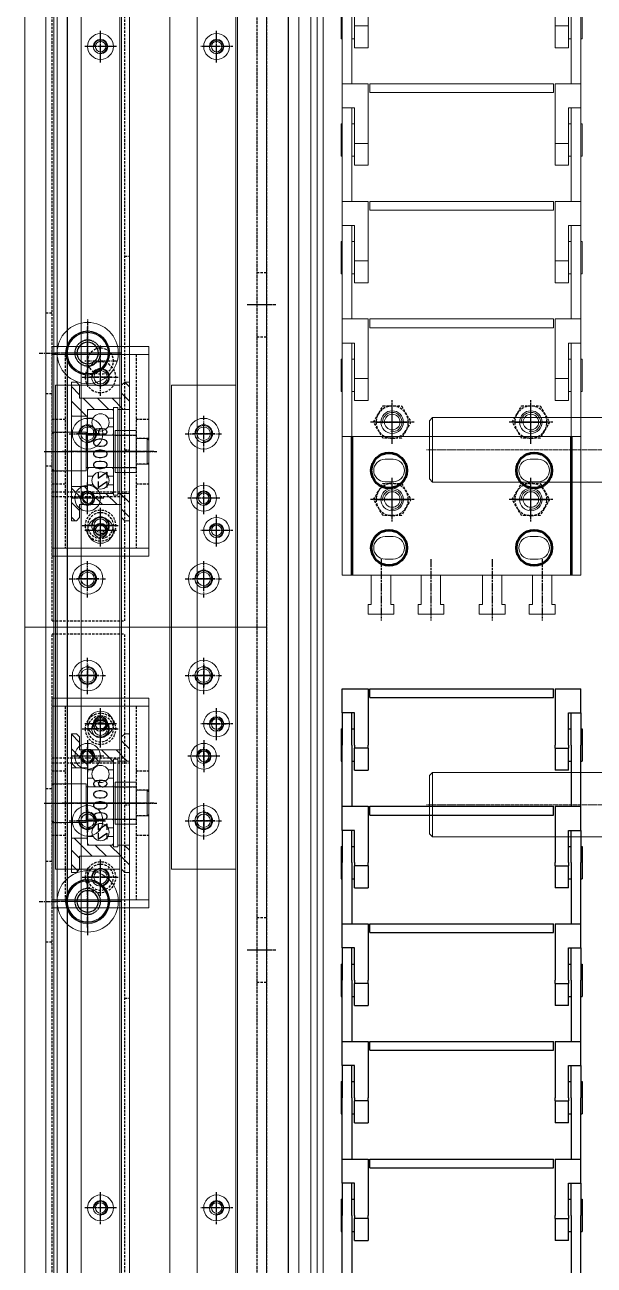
# Model space of a CAD drawing. Header units: millimetres. Extents: x -32759 to 129432, y 390 to 54305.
# Drawn here: x 20307 to 20483.6, y 25129.2 to 25513.6 of the extents above; entities that cross this region are included whole.
import ezdxf

# ---------------------------------------------------------------- set-up
doc = ezdxf.new("R2010")
doc.units = ezdxf.units.MM
for name, pattern in [('CENTER', [2, 1.25, -0.25, 0.25, -0.25]), ('CHAIN', [0.3543, 0.2362, -0.0295, 0.0591, -0.0295]), ('HIDDEN', [0.375, 0.25, -0.125])]:
    doc.linetypes.add(name, pattern=pattern)
for name, color, linetype in [('01-CENTER', 1, 'CENTER'), ('CL', 1, 'CENTER'), ('FL', 3, 'Continuous'), ('HL', 2, 'HIDDEN')]:
    doc.layers.add(name, color=color, linetype=linetype)
doc.layers.add('1111111', color=1, linetype='Continuous', lineweight=25)
doc.layers.add('_BODY', color=7, linetype='Continuous', lineweight=13)
doc.styles.add('한글', font='romans.shx', dxfattribs={"height": 4, "bigfont": 'whgtxt.shx'})

# ---------------------------------------------------------------- blocks, each defined once
blk = doc.blocks.new('78E4TWT')
at = {"ltscale": 0.5}
for p, q in [((199299.89, 17897.84), (196019.89, 17897.84)), ((196019.89, 17822.84), (199299.89, 17822.84))]:
    blk.add_line(p, q, dxfattribs=at)
at = {"layer": 'HL', "ltscale": 3}
for p, q in [((196019.89, 17894.64), (199299.89, 17894.64)), ((196019.89, 17826.04), (199299.89, 17826.04))]:
    blk.add_line(p, q, dxfattribs=at)
blk = doc.blocks.new('78544')
blk.add_blockref('78E4TWT', (-6405.58, 4246.21))
blk = doc.blocks.new('R6WRWT')
at = {"ltscale": 0.5}
for p, q in [((208028.26, 17762.34), (205958.26, 17762.34)), ((205958.26, 17687.34), (208028.26, 17687.34))]:
    blk.add_line(p, q, dxfattribs=at)
at = {"layer": 'HL', "ltscale": 3}
for p, q in [((205958.26, 17759.14), (208028.26, 17759.14)), ((205958.26, 17690.54), (208028.26, 17690.54))]:
    blk.add_line(p, q, dxfattribs=at)
blk = doc.blocks.new('574534')
blk.add_blockref('R6WRWT', (-13044.44, 1542.12))
blk = doc.blocks.new('tyurw')
for p, q in [((232311.56, 52273.12), (232380.56, 52273.12)), ((232380.56, 52273.12), (232380.56, 52253.12)), ((232381.56, 52272.12), (232380.56, 52273.12)), ((232381.56, 52272.12), (232381.56, 52254.12)), ((232311.56, 52253.12), (232380.56, 52253.12)), ((232380.56, 52253.12), (232381.56, 52254.12)), ((232311.56, 52163.12), (232380.56, 52163.12)), ((232380.56, 52163.12), (232380.56, 52143.12)), ((232381.56, 52162.12), (232380.56, 52163.12)), ((232381.56, 52162.12), (232381.56, 52144.12)), ((232311.56, 52143.12), (232380.56, 52143.12)), ((232380.56, 52143.12), (232381.56, 52144.12))]:
    blk.add_line(p, q)
at = {"color": 2, "linetype": 'CENTER', "ltscale": 0.5}
for p, q in [((232113.56, 52263.12), (232382.56, 52263.12)), ((232113.56, 52153.12), (232382.56, 52153.12))]:
    blk.add_line(p, q, dxfattribs=at)
blk = doc.blocks.new('76tyrrt')
at = {"ltscale": 0.5}
blk.add_circle((279029.64, 8072.11), 2.42, dxfattribs=at)
at = {"color": 1, "ltscale": 0.5}
blk.add_arc((279029.64, 8072.11), 3, 263.859, 189.4206, dxfattribs=at)
at = {"layer": 'CL', "ltscale": 0.5}
for p, q in [((279029.64, 8078.88), (279029.64, 8065.34)), ((279022.87, 8072.11), (279036.41, 8072.11))]:
    blk.add_line(p, q, dxfattribs=at)
at = {"layer": 'HL', "ltscale": 3}
for p, q in [((279029.64, 8077.89), (279024.64, 8075)), ((279024.64, 8075), (279024.64, 8069.23)), ((279034.64, 8075), (279029.64, 8077.89)), ((279034.64, 8069.23), (279034.64, 8075)), ((279024.64, 8069.23), (279029.64, 8066.34)), ((279029.64, 8066.34), (279034.64, 8069.23))]:
    blk.add_line(p, q, dxfattribs=at)
blk.add_circle((279029.64, 8072.11), 5, dxfattribs=at)
blk = doc.blocks.new('uyirg')
at = {"ltscale": 0.5}
blk.add_circle((278569.1, 7604.29), 3.5, dxfattribs=at)
at = {"layer": 'CL', "ltscale": 0.5}
for p, q in [((278569.1, 7599.22), (278569.1, 7609.37)), ((278564.03, 7604.29), (278574.18, 7604.29))]:
    blk.add_line(p, q, dxfattribs=at)
blk = doc.blocks.new('845e5')
at = {"ltscale": 0.5}
for p, q in [((253180.46, 54334.95), (254580.46, 54334.95)), ((253180.46, 54333.04), (254580.46, 54333.04)), ((253180.46, 54331.11), (254580.46, 54331.11))]:
    blk.add_line(p, q, dxfattribs=at)
for name, p in [('76tyrrt', (-25014.6, 46327.26)), ('76tyrrt', (-24990.6, 46327.26)), ('uyirg', (-24554.05, 46795.08)), ('uyirg', (-24530.05, 46795.08)), ('76tyrrt', (-25014.6, 46284.26)), ('76tyrrt', (-24990.6, 46284.26)), ('uyirg', (-24554.05, 46752.08)), ('uyirg', (-24530.05, 46752.08))]:
    blk.add_blockref(name, p)
blk = doc.blocks.new('A$C13D36463')
for p, q in [((0, 66.4), (0, 74.4)), ((7.45, 74.4), (0, 74.4)), ((7.45, 70.6), (7.45, 74.4)), ((7.45, 74.4), (17.45, 74.4)), ((12.45, 74.8), (22.45, 74.8)), ((12.45, 74.4), (12.45, 74.8)), ((36.45, 74.4), (17.45, 74.4)), ((22.45, 74.4), (22.45, 74.8)), ((36.45, 0.4), (36.45, 74.4)), ((79.45, 74.4), (36.45, 74.4)), ((79.45, 74.4), (79.45, 0.4)), ((17.45, 71.4), (7.45, 71.4)), ((17.45, 70.6), (7.45, 70.6)), ((12.45, 70.6), (12.45, 71.4)), ((17.45, 71.4), (36.45, 71.4)), ((17.45, 70.6), (18.45, 70.6)), ((25.24, 70.6), (18.45, 70.6)), ((18.45, 66.4), (18.45, 70.6)), ((22.45, 70.6), (22.45, 71.4)), ((25.24, 70.6), (25.24, 66.4)), ((0, 66.4), (17.45, 66.4)), ((0, 8.9), (0, 65.9)), ((2.7, 65.9), (0, 65.9)), ((2.7, 8.9), (2.7, 65.9)), ((18.45, 66.4), (17.45, 66.4)), ((18.45, 66.4), (25.24, 66.4)), ((79.45, 65.4), (88.45, 65.4)), ((88.45, 66.4), (91.45, 66.4)), ((88.45, 65.4), (88.45, 66.4)), ((91.45, 66.4), (91.45, 58.4)), ((43.45, 58.65), (43.45, 61.15)), ((50.45, 61.15), (50.45, 58.65)), ((67.45, 58.65), (67.45, 61.15)), ((74.45, 61.15), (74.45, 58.65)), ((88.45, 59.4), (79.45, 59.4)), ((88.45, 58.4), (88.45, 59.4)), ((91.45, 58.4), (88.45, 58.4)), ((88.45, 49.9), (88.45, 50.9)), ((88.45, 50.9), (91.45, 50.9)), ((91.45, 50.9), (91.45, 42.9)), ((79.45, 49.9), (88.45, 49.9)), ((88.45, 43.9), (79.45, 43.9)), ((88.45, 42.9), (88.45, 43.9)), ((91.45, 42.9), (88.45, 42.9)), ((79.45, 30.9), (88.45, 30.9)), ((88.45, 30.9), (88.45, 31.9)), ((88.45, 31.9), (91.45, 31.9)), ((91.45, 31.9), (91.45, 23.9)), ((88.45, 24.9), (79.45, 24.9)), ((88.45, 23.9), (88.45, 24.9)), ((91.45, 23.9), (88.45, 23.9)), ((43.45, 13.65), (43.45, 16.15)), ((50.45, 16.15), (50.45, 13.65)), ((67.45, 13.65), (67.45, 16.15)), ((74.45, 16.15), (74.45, 13.65)), ((79.45, 15.4), (88.45, 15.4)), ((88.45, 15.4), (88.45, 16.4)), ((88.45, 16.4), (91.45, 16.4)), ((91.45, 16.4), (91.45, 8.4)), ((2.7, 8.9), (0, 8.9)), ((0, 0.4), (0, 8.4)), ((0, 8.4), (17.45, 8.4)), ((18.45, 8.4), (17.45, 8.4)), ((18.45, 8.4), (25.24, 8.4)), ((18.45, 8.4), (18.45, 4.2)), ((25.24, 4.2), (25.24, 8.4)), ((88.45, 9.4), (79.45, 9.4)), ((88.45, 8.4), (88.45, 9.4)), ((91.45, 8.4), (88.45, 8.4)), ((17.45, 4.2), (7.45, 4.2)), ((7.45, 4.2), (7.45, 0.4)), ((12.45, 3.4), (12.45, 4.2)), ((17.45, 4.2), (18.45, 4.2)), ((25.24, 4.2), (18.45, 4.2)), ((22.45, 3.4), (22.45, 4.2)), ((7.45, 0.4), (0, 0.4)), ((17.45, 3.4), (7.45, 3.4)), ((7.45, 0.4), (17.45, 0.4)), ((12.45, 0), (12.45, 0.4)), ((12.45, 0), (22.45, 0)), ((17.45, 3.4), (36.45, 3.4)), ((36.45, 0.4), (17.45, 0.4)), ((22.45, 0), (22.45, 0.4)), ((79.45, 0.4), (36.45, 0.4))]:
    blk.add_line(p, q)
at = {"lineweight": 50}
for p, q in [((36.45, 71.4), (79.45, 71.4)), ((36.45, 3.4), (79.45, 3.4))]:
    blk.add_line(p, q, dxfattribs=at)
for centre in [(46.95, 59.9), (70.95, 59.9), (46.95, 14.9), (70.95, 14.9)]:
    blk.add_circle(centre, 5.5, dxfattribs=at)
for centre, start, end in [((46.95, 61.15), 0, 180), ((70.95, 61.15), 0, 180), ((46.95, 58.65), 180, 0), ((70.95, 58.65), 180, 0), ((46.95, 16.15), 0, 180), ((70.95, 16.15), 0, 180), ((46.95, 13.65), 180, 0), ((70.95, 13.65), 180, 0)]:
    blk.add_arc(centre, 3.5, start, end)
at = {"layer": '01-CENTER', "linetype": 'CHAIN', "ltscale": 10.556371}
for p, q in [((74.45, 62.4), (93.45, 62.4)), ((74.45, 46.9), (93.45, 46.9)), ((74.45, 27.9), (93.45, 27.9)), ((74.45, 12.4), (93.45, 12.4))]:
    blk.add_line(p, q, dxfattribs=at)
blk = doc.blocks.new('A$C5B6D2EAE')
for p, q in [((0, 66.4), (0, 74.4)), ((7.45, 74.4), (0, 74.4)), ((7.45, 70.6), (7.45, 74.4)), ((7.45, 74.4), (17.45, 74.4)), ((12.45, 74.8), (22.45, 74.8)), ((12.45, 74.4), (12.45, 74.8)), ((36.45, 74.4), (17.45, 74.4)), ((22.45, 74.4), (22.45, 74.8)), ((17.45, 71.4), (7.45, 71.4)), ((17.45, 70.6), (7.45, 70.6)), ((12.45, 70.6), (12.45, 71.4)), ((17.45, 71.4), (36.45, 71.4)), ((17.45, 70.6), (18.45, 70.6)), ((25.24, 70.6), (18.45, 70.6)), ((18.45, 66.4), (18.45, 70.6)), ((22.45, 70.6), (22.45, 71.4)), ((25.24, 70.6), (25.24, 66.4)), ((0, 66.4), (17.45, 66.4)), ((0, 8.9), (0, 65.9)), ((2.7, 65.9), (0, 65.9)), ((2.7, 8.9), (2.7, 65.9)), ((18.45, 66.4), (17.45, 66.4)), ((18.45, 66.4), (25.24, 66.4)), ((2.7, 8.9), (0, 8.9)), ((0, 0.4), (0, 8.4)), ((0, 8.4), (17.45, 8.4)), ((18.45, 8.4), (17.45, 8.4)), ((18.45, 8.4), (25.24, 8.4)), ((18.45, 8.4), (18.45, 4.2)), ((25.24, 4.2), (25.24, 8.4)), ((17.45, 4.2), (7.45, 4.2)), ((7.45, 4.2), (7.45, 0.4)), ((12.45, 3.4), (12.45, 4.2)), ((17.45, 4.2), (18.45, 4.2)), ((25.24, 4.2), (18.45, 4.2)), ((22.45, 3.4), (22.45, 4.2)), ((7.45, 0.4), (0, 0.4)), ((17.45, 3.4), (7.45, 3.4)), ((7.45, 0.4), (17.45, 0.4)), ((12.45, 0), (12.45, 0.4)), ((12.45, 0), (22.45, 0)), ((17.45, 3.4), (36.45, 3.4)), ((36.45, 0.4), (17.45, 0.4)), ((22.45, 0), (22.45, 0.4))]:
    blk.add_line(p, q)
blk = doc.blocks.new('ydthftf')
at = {"ltscale": 0.5, "xscale": -1}
for name, p in [('A$C13D36463', (254086, 54482.11)), ('A$C5B6D2EAE', (254122.45, 54482.11)), ('A$C5B6D2EAE', (254158.9, 54482.11)), ('A$C5B6D2EAE', (254195.34, 54482.11))]:
    blk.add_blockref(name, p, dxfattribs=at)
at = {"layer": '1111111', "ltscale": 0.5, "xscale": -1}
for p in [(253825.6, 54482.11), (253862.05, 54482.11), (253898.49, 54482.11), (253934.94, 54482.11), (253971.39, 54482.11)]:
    blk.add_blockref('A$C5B6D2EAE', p, dxfattribs=at)
blk = doc.blocks.new('68w3rwt')
at = {"rotation": 270}
blk.add_blockref('tyurw', (164097.35, 286598.65), dxfattribs=at)
for name, p in [('845e5', (-37669.98, -150.79)), ('ydthftf', (-37684.98, -292.42))]:
    blk.add_blockref(name, p)
blk = doc.blocks.new('r6qq3rwq')
at = {"ltscale": 0.5}
for radius in [4, 2.25]:
    blk.add_circle((157631.76, 30506.04), radius, dxfattribs=at)
at = {"layer": 'CL', "ltscale": 0.5}
for p, q in [((157631.76, 30511.04), (157631.76, 30501.04)), ((157626.76, 30506.04), (157636.76, 30506.04))]:
    blk.add_line(p, q, dxfattribs=at)
blk = doc.blocks.new('6tuerte')
at = {"ltscale": 0.5}
for p, q in [((158864.39, 29430.98), (158864.39, 29418.98)), ((158864.39, 29430.98), (159824.39, 29430.98)), ((159824.39, 29430.98), (159824.39, 29418.98)), ((158864.39, 29418.98), (159824.39, 29418.98))]:
    blk.add_line(p, q, dxfattribs=at)
for p in [(1262.63, -1081.07), (1412.63, -1081.07), (2012.63, -1081.07), (2162.63, -1081.07)]:
    blk.add_blockref('r6qq3rwq', p)
blk = doc.blocks.new('ryuere')
at = {"layer": 'HL', "ltscale": 3}
for p, q in [((-17901.74, 10665.66), (-17901.74, 10667.16)), ((-17841.74, 10665.66), (-17841.74, 10667.16))]:
    blk.add_line(p, q, dxfattribs=at)
blk = doc.blocks.new('tirru')
at = {"layer": 'CL'}
for p, q in [((-18451.74, 9463.76), (-18451.74, 9453.94)), ((-18456.65, 9458.85), (-18446.82, 9458.85))]:
    blk.add_line(p, q, dxfattribs=at)
at = {"layer": 'HL', "ltscale": 3}
blk.add_circle((-18451.74, 9458.85), 4, dxfattribs=at)
blk = doc.blocks.new('r66uru')
at = {"layer": 'CL'}
blk.add_line((-18386.74, 10633.16), (-18386.74, 10639.16), dxfattribs=at)
at = {"layer": 'HL', "ltscale": 3}
for p, q in [((-18399.24, 10635.16), (-18399.24, 10637.16)), ((-18374.24, 10635.16), (-18374.24, 10637.16))]:
    blk.add_line(p, q, dxfattribs=at)
blk = doc.blocks.new('fjffj')
at = {"layer": 'HL', "ltscale": 3}
for p, q in [((-18321.74, 10635.16), (-18321.74, 10637.16)), ((-17921.74, 10635.16), (-17921.74, 10637.16))]:
    blk.add_line(p, q, dxfattribs=at)
blk = doc.blocks.new('tyrttet')
blk.add_circle((200207.9, 17418.07), 6.6)
at = {"layer": 'CL'}
for p, q in [((200207.9, 17426.17), (200207.9, 17409.97)), ((200199.8, 17418.07), (200216, 17418.07))]:
    blk.add_line(p, q, dxfattribs=at)
blk = doc.blocks.new('trtete')
for p, q in [((200122.9, 17402.07), (200122.9, 17428.07)), ((200122.9, 17428.07), (200622.9, 17428.07)), ((200622.9, 17402.07), (200622.9, 17428.07)), ((200122.9, 17402.07), (200622.9, 17402.07))]:
    blk.add_line(p, q)
at = {"layer": 'HL', "ltscale": 3}
for p, q in [((200124.9, 17404.07), (200124.9, 17426.57)), ((200124.9, 17426.57), (200620.9, 17426.57)), ((200163.4, 17404.07), (200163.4, 17426.57)), ((200164.9, 17404.07), (200164.9, 17428.07)), ((200580.9, 17404.07), (200580.9, 17428.07)), ((200582.4, 17404.07), (200582.4, 17426.57)), ((200620.9, 17404.07), (200620.9, 17426.57)), ((200124.9, 17404.07), (200620.9, 17404.07))]:
    blk.add_line(p, q, dxfattribs=at)
at = {"xscale": -1}
for name, p in [('ryuere', (182336.17, 6760.91)), ('r66uru', (182151.17, 6766.91))]:
    blk.add_blockref(name, p, dxfattribs=at)
for name, p in [('ryuere', (218409.64, 6760.91)), ('tirru', (218606.14, 7960.23)), ('tyrttet', (0, -3)), ('tirru', (218657.14, 7960.23)), ('tyrttet', (330, -3)), ('tirru', (218997.14, 7960.23)), ('tirru', (219043.14, 7960.23)), ('r66uru', (218594.64, 6766.91)), ('fjffj', (218494.64, 6766.91))]:
    blk.add_blockref(name, p)
blk = doc.blocks.new('tu7yett')
at = {"ltscale": 0.5}
for radius in [9.5, 6.83, 6.33]:
    blk.add_circle((203705.95, 14336.91), radius, dxfattribs=at)
at = {"layer": 'CL', "ltscale": 0.5}
for p, q in [((203705.95, 14347.41), (203705.95, 14326.41)), ((203695.45, 14336.91), (203716.45, 14336.91))]:
    blk.add_line(p, q, dxfattribs=at)
at = {"layer": 'FL', "ltscale": 0.5}
blk.add_circle((203705.95, 14336.91), 3.32, dxfattribs=at)
at = {"layer": 'HL', "ltscale": 0.5}
blk.add_circle((203705.95, 14336.91), 4, dxfattribs=at)
blk = doc.blocks.new('uiorwe')
blk.add_circle((-18255.47, 8800.93), 2.75)
at = {"layer": 'CL'}
for p, q in [((-18255.47, 8795.18), (-18255.47, 8806.68)), ((-18261.22, 8800.93), (-18249.72, 8800.93))]:
    blk.add_line(p, q, dxfattribs=at)
at = {"layer": 'HL', "ltscale": 3}
blk.add_circle((-18255.47, 8800.93), 4.75, dxfattribs=at)
blk = doc.blocks.new('tyuwtt')
at = {"layer": 'CL'}
blk.add_line((-18535.92, 8734.93), (-18528.92, 8734.93), dxfattribs=at)
at = {"layer": 'HL', "ltscale": 3}
for p, q in [((-18534.42, 8738.93), (-18530.42, 8738.93)), ((-18534.42, 8730.93), (-18530.42, 8730.93))]:
    blk.add_line(p, q, dxfattribs=at)
blk = doc.blocks.new('RERE')
at = {"layer": 'CL'}
blk.add_line((201660.76, 16292.72), (201667.76, 16292.72), dxfattribs=at)
at = {"layer": 'HL', "ltscale": 3}
for p, q in [((201662.26, 16298.72), (201666.26, 16298.72)), ((201662.26, 16286.72), (201666.26, 16286.72))]:
    blk.add_line(p, q, dxfattribs=at)
blk = doc.blocks.new('R6UEWT')
at = {"ltscale": 0.5}
for p, q in [((201575.56, 16344.32), (201575.56, 16374.32)), ((201635.56, 16374.32), (201575.56, 16374.32)), ((201635.56, 16344.32), (201635.56, 16374.32)), ((201635.56, 16344.32), (201575.56, 16344.32))]:
    blk.add_line(p, q, dxfattribs=at)
at = {"layer": 'HL', "ltscale": 3}
for p, q in [((201595.56, 16370.32), (201595.56, 16374.32)), ((201615.56, 16370.32), (201615.56, 16374.32)), ((201635.56, 16370.32), (201575.56, 16370.32)), ((201635.56, 16348.32), (201575.56, 16348.32)), ((201595.56, 16344.32), (201595.56, 16348.32)), ((201615.56, 16344.32), (201615.56, 16348.32))]:
    blk.add_line(p, q, dxfattribs=at)
at = {"extrusion": (0, 0, -1), "zscale": -1, "rotation": 270}
blk.add_blockref('tyuwtt', (-210340.49, -2160.1), dxfattribs=at)
for p in [(219838.03, 7558.39), (219884.03, 7558.39)]:
    blk.add_blockref('uiorwe', p)
at = {"rotation": 90}
blk.add_blockref('RERE', (217898.28, -185317.94), dxfattribs=at)
blk = doc.blocks.new('UTREE')
at = {"ltscale": 0.5}
h = blk.add_hatch(dxfattribs=at)
h.set_pattern_fill('ANSI31', color=1, style=0)
h.paths.add_polyline_path([(201430.48, 16367.01), (201438.48, 16367.01), (201438.48, 16367.61), (201439.83, 16367.61), (201439.83, 16367.01), (201443.48, 16367.01), (201443.48, 16375.51), (201441.98, 16375.51), (201440.98, 16374.51), (201440.98, 16370.51), (201427.98, 16370.51), (201427.98, 16374.51), (201426.98, 16375.51), (201425.48, 16375.51), (201425.48, 16364.91), (201430.48, 16364.91)])
h.paths.add_polyline_path([(201440.98, 16337.51), (201440.98, 16333.51), (201441.98, 16332.51), (201443.48, 16332.51), (201443.48, 16341.01), (201439.83, 16341.01), (201439.83, 16340.41), (201438.48, 16340.41), (201438.48, 16341.01), (201430.48, 16341.01), (201430.48, 16343.11), (201425.48, 16343.11), (201425.48, 16332.51), (201426.98, 16332.51), (201427.98, 16333.51), (201427.98, 16337.51)])
for p, q in [((201425.48, 16375.51), (201425.48, 16332.51)), ((201426.98, 16375.51), (201425.48, 16375.51)), ((201427.98, 16374.51), (201426.98, 16375.51)), ((201441.98, 16375.51), (201440.98, 16374.51)), ((201441.98, 16375.51), (201443.48, 16375.51)), ((201443.48, 16375.51), (201443.48, 16332.51)), ((201427.98, 16374.51), (201427.98, 16370.51)), ((201440.98, 16374.51), (201440.98, 16370.51)), ((201440.98, 16370.51), (201427.98, 16370.51)), ((201430.48, 16364.91), (201425.48, 16364.91)), ((201430.48, 16367.01), (201430.48, 16341.01)), ((201438.48, 16367.01), (201430.48, 16367.01)), ((201438.48, 16367.61), (201438.48, 16340.41)), ((201438.48, 16367.61), (201439.83, 16367.61)), ((201439.83, 16367.61), (201439.83, 16340.41)), ((201443.48, 16367.01), (201439.83, 16367.01)), ((201430.48, 16343.11), (201425.48, 16343.11)), ((201438.48, 16341.01), (201430.48, 16341.01)), ((201443.48, 16341.01), (201439.83, 16341.01)), ((201427.98, 16337.51), (201427.98, 16333.51)), ((201440.98, 16337.51), (201427.98, 16337.51)), ((201438.48, 16340.41), (201439.83, 16340.41)), ((201440.98, 16337.51), (201440.98, 16333.51)), ((201427.98, 16333.51), (201426.98, 16332.51)), ((201440.98, 16333.51), (201441.98, 16332.51)), ((201426.98, 16332.51), (201425.48, 16332.51)), ((201441.98, 16332.51), (201443.48, 16332.51))]:
    blk.add_line(p, q, dxfattribs=at)
at = {"layer": 'CL', "ltscale": 0.5}
blk.add_line((201446.48, 16354.01), (201422.48, 16354.01), dxfattribs=at)
blk = doc.blocks.new('67etrre')
at = {"color": 1, "ltscale": 0.5}
for p, q in [((306751.98, 12561.36), (306751.98, 12536.36)), ((306759.48, 12561.86), (306752.48, 12561.86)), ((306759.98, 12536.36), (306759.98, 12561.36)), ((306753.67, 12559.19), (306751.98, 12559.19)), ((306759.98, 12559.19), (306758.29, 12559.19)), ((306753.67, 12556.53), (306751.98, 12556.53)), ((306752.48, 12553.86), (306759.48, 12553.86)), ((306759.98, 12556.53), (306758.29, 12556.53)), ((306759.48, 12543.86), (306752.48, 12543.86)), ((306753.67, 12541.19), (306751.98, 12541.19)), ((306753.67, 12538.53), (306751.98, 12538.53)), ((306759.98, 12541.19), (306758.29, 12541.19)), ((306759.98, 12538.53), (306758.29, 12538.53)), ((306752.48, 12535.86), (306759.48, 12535.86))]:
    blk.add_line(p, q, dxfattribs=at)
for centre in [(306755.98, 12557.86), (306755.98, 12539.86)]:
    blk.add_circle(centre, 2.67, dxfattribs=at)
for centre, start, end in [((306752.48, 12561.36), 90, 180), ((306759.48, 12561.36), 0, 90), ((306752.48, 12554.36), 180, 270), ((306759.48, 12554.36), 270, 0), ((306752.48, 12543.36), 90, 180), ((306759.48, 12543.36), 0, 90), ((306752.48, 12536.36), 180, 270), ((306759.48, 12536.36), 270, 0)]:
    blk.add_arc(centre, 0.5, start, end, dxfattribs=at)
at = {"layer": 'CL', "ltscale": 0.5}
blk.add_line((306750.98, 12548.86), (306760.98, 12548.86), dxfattribs=at)
at = {"ltscale": 0.5, "style": '한글'}
blk.add_text('6000zz', height=4, rotation=90, dxfattribs=at).set_placement((306757.88, 12541.03))
blk = doc.blocks.new('7UERE')
at = {"ltscale": 0.5}
for p, q in [((201578.54, 16473.57), (201579.04, 16474.07)), ((201578.54, 16473.57), (201578.54, 16462.57)), ((201589.04, 16474.07), (201579.04, 16474.07)), ((201579.04, 16474.07), (201579.04, 16462.07)), ((201589.04, 16462.07), (201589.04, 16474.07)), ((201604.54, 16473.07), (201589.04, 16473.07)), ((201578.54, 16462.57), (201579.04, 16462.07)), ((201589.04, 16462.07), (201579.04, 16462.07)), ((201604.54, 16463.07), (201589.04, 16463.07))]:
    blk.add_line(p, q, dxfattribs=at)
for p, q in [((201604.54, 16473.07), (201604.54, 16463.07)), ((201604.54, 16472.07), (201608.04, 16472.07)), ((201608.04, 16472.07), (201608.54, 16471.57)), ((201608.04, 16472.07), (201608.04, 16464.07)), ((201608.54, 16471.57), (201608.54, 16464.57)), ((201604.54, 16464.07), (201608.04, 16464.07)), ((201608.54, 16464.57), (201608.04, 16464.07))]:
    blk.add_line(p, q)
at = {"layer": 'CL'}
blk.add_line((201576.04, 16468.07), (201611.04, 16468.07), dxfattribs=at)
blk = doc.blocks.new('YURTETT')
at = {"ltscale": 0.5}
for p, q in [((201630.72, 16474.57), (201637.22, 16474.57)), ((201630.72, 16474.57), (201630.72, 16461.57)), ((201637.22, 16474.57), (201637.22, 16461.57)), ((201630.72, 16461.57), (201637.22, 16461.57))]:
    blk.add_line(p, q, dxfattribs=at)
at = {"layer": 'CL', "ltscale": 0.5}
blk.add_line((201628.72, 16468.07), (201639.22, 16468.07), dxfattribs=at)
at = {"layer": 'HL', "ltscale": 3}
for p, q in [((201630.72, 16473.07), (201637.22, 16473.07)), ((201630.72, 16463.07), (201637.22, 16463.07))]:
    blk.add_line(p, q, dxfattribs=at)
blk = doc.blocks.new('5YWWWE')
blk.add_blockref('R6UEWT', (-68.47, 300.44))
at = {"rotation": 90}
for name, p in [('7UERE', (218005.16, -184933.78)), ('YURTETT', (218005.16, -184966.45)), ('67etrre', (214085.95, -290096.22))]:
    blk.add_blockref(name, p, dxfattribs=at)
at = {"color": 1, "rotation": 90}
blk.add_blockref('UTREE', (217891.1, -184774.72), dxfattribs=at)
blk = doc.blocks.new('TYEWRW')
at = {"ltscale": 0.5}
blk.add_circle((316722.34, 32394.14), 2.07, dxfattribs=at)
at = {"color": 1, "ltscale": 0.5}
blk.add_arc((316722.34, 32394.14), 2.5, 270, 180, dxfattribs=at)
at = {"layer": 'CL', "ltscale": 0.5}
for p, q in [((316722.34, 32397.64), (316722.34, 32390.64)), ((316718.84, 32394.14), (316725.84, 32394.14))]:
    blk.add_line(p, q, dxfattribs=at)
blk = doc.blocks.new('trwew')
at = {"ltscale": 0.5}
for p, q in [((201573.06, 16182.91), (201573.06, 16152.91)), ((201573.06, 16182.91), (201638.06, 16182.91)), ((201638.06, 16182.91), (201638.06, 16152.91)), ((201573.06, 16152.91), (201638.06, 16152.91))]:
    blk.add_line(p, q, dxfattribs=at)
for p in [(-115139.78, -16226.23), (-115093.78, -16226.23)]:
    blk.add_blockref('TYEWRW', p)
blk = doc.blocks.new('6qwrqr')
for name, p in [('5YWWWE', (573.84, -331.06)), ('5YWWWE', (964.84, -331.06)), ('trwew', (505.38, 160.79)), ('trwew', (896.38, 160.79)), ('trtete', (1933.53, -1090.37)), ('tu7yett', (-1564.52, 1987.8)), ('tu7yett', (-1234.52, 1987.8))]:
    blk.add_blockref(name, p)
blk = doc.blocks.new('5TU7WRRW')
at = {"color": 6, "ltscale": 0.5}
for radius in [4, 2.25]:
    blk.add_circle((205051.57, 17515.02), radius, dxfattribs=at)
at = {"layer": 'CL', "ltscale": 0.5}
for p, q in [((205051.57, 17520.02), (205051.57, 17510.02)), ((205046.57, 17515.02), (205056.57, 17515.02))]:
    blk.add_line(p, q, dxfattribs=at)
blk = doc.blocks.new('5673Q')
at = {"ltscale": 0.5}
blk.add_circle((205056.21, 17552.23), 2.07, dxfattribs=at)
at = {"color": 1, "ltscale": 0.5}
blk.add_arc((205056.21, 17552.23), 2.5, 270, 180, dxfattribs=at)
at = {"layer": 'CL', "ltscale": 0.5}
for p, q in [((205052.71, 17552.23), (205059.71, 17552.23)), ((205056.21, 17555.73), (205056.21, 17548.73))]:
    blk.add_line(p, q, dxfattribs=at)
blk = doc.blocks.new('56uewwr')
at = {"color": 6}
for p, q in [((160185.25, 27256.1), (160185.25, 27181.1)), ((161145.25, 27256.1), (160185.25, 27256.1)), ((161145.25, 27247.1), (160185.25, 27247.1)), ((161145.25, 27226.1), (160185.25, 27226.1)), ((161145.25, 27211.1), (160185.25, 27211.1)), ((161145.25, 27190.1), (160185.25, 27190.1)), ((161145.25, 27181.1), (160185.25, 27181.1))]:
    blk.add_line(p, q, dxfattribs=at)
for p in [(-44826.32, 9721.58), (-44826.32, 9685.58)]:
    blk.add_blockref('5TU7WRRW', p, dxfattribs=at)
for p in [(-44855.96, 9684.37), (-44810.96, 9684.37), (-44855.96, 9648.37), (-44810.96, 9648.37)]:
    blk.add_blockref('5673Q', p)
blk = doc.blocks.new('ETQEWR')
at = {"color": 6}
for radius in [4.75, 2.75]:
    blk.add_circle((-34609.98, -1706.09), radius, dxfattribs=at)
at = {"layer": 'CL'}
for p, q in [((-34609.98, -1700.34), (-34609.98, -1711.84)), ((-34615.73, -1706.09), (-34604.23, -1706.09))]:
    blk.add_line(p, q, dxfattribs=at)
blk = doc.blocks.new('tyuerw')
at = {"color": 6}
for p, q in [((160540.17, 27082.41), (160690.17, 27082.41)), ((160540.17, 27062.41), (160540.17, 27082.41)), ((160690.17, 27062.41), (160690.17, 27082.41)), ((160540.17, 27062.41), (160690.17, 27062.41))]:
    blk.add_line(p, q, dxfattribs=at)
at = {"color": 6, "extrusion": (0, 0, -1), "zscale": -1, "rotation": 180}
for p in [(-195165.15, 25366.32), (-195210.15, 25366.32), (-195240.15, 25366.32), (-195285.15, 25366.32)]:
    blk.add_blockref('ETQEWR', p, dxfattribs=at)
blk = doc.blocks.new('r6wr3wr')
at = {"xscale": -1}
blk.add_blockref('56uewwr', (318408.71, 6279.26), dxfattribs=at)
for name, p in [('56uewwr', (-1961.79, 6279.26)), ('tyuerw', (-2391.71, 6443.45)), ('6qwrqr', (-44332.97, 17155.16)), ('6qwrqr', (-43832.97, 17155.16)), ('tyuerw', (-2391.71, 6407.45))]:
    blk.add_blockref(name, p)
blk = doc.blocks.new('t7uyryry')
at = {"ltscale": 0.5}
blk.add_line((159261.46, 31250.74), (157185.46, 31250.74), dxfattribs=at)
blk = doc.blocks.new('578wr')
at = {"layer": 'HL', "ltscale": 3}
for p, q in [((159196.46, 28281.3), (157250.46, 28281.3)), ((159196.46, 28278.3), (157250.46, 28278.3))]:
    blk.add_line(p, q, dxfattribs=at)
blk = doc.blocks.new('56urfw')
at = {"ltscale": 0.5}
blk.add_circle((157533.11, 30589.18), 1.62, dxfattribs=at)
at = {"color": 1, "ltscale": 0.5}
blk.add_arc((157533.11, 30589.18), 2, 270, 180, dxfattribs=at)
at = {"layer": 'CL', "ltscale": 0.5}
for p, q in [((157533.11, 30592.18), (157533.11, 30586.18)), ((157530.11, 30589.18), (157536.11, 30589.18))]:
    blk.add_line(p, q, dxfattribs=at)
blk = doc.blocks.new('rtuw3rwr')
at = {"layer": 'HL', "ltscale": 3}
for p, q in [((159196.46, 28803.38), (157250.46, 28803.38)), ((159196.46, 28800.38), (157250.46, 28800.38))]:
    blk.add_line(p, q, dxfattribs=at)
for p in [(510.35, -1801.3), (660.35, -1801.3), (720.35, -1801.3), (870.35, -1801.3), (510.35, -1837.3), (660.35, -1837.3), (720.35, -1837.3), (870.35, -1837.3)]:
    blk.add_blockref('56urfw', p)
blk = doc.blocks.new('uett')
at = {"layer": 'CL', "ltscale": 0.5}
blk.add_line((157033, 24824.01), (157042, 24824.01), dxfattribs=at)
at = {"layer": 'HL', "ltscale": 3}
for p, q in [((157036, 24834.01), (157039, 24834.01)), ((157036, 24814.01), (157039, 24814.01))]:
    blk.add_line(p, q, dxfattribs=at)
blk = doc.blocks.new('rturtey')
at = {"layer": 'HL', "ltscale": 3}
for p, q in [((156812.23, 25141.89), (154742.23, 25141.89)), ((156812.23, 25138.89), (154742.23, 25138.89))]:
    blk.add_line(p, q, dxfattribs=at)
at = {"rotation": 90}
for p in [(180501.24, -131897.11), (180701.24, -131897.11)]:
    blk.add_blockref('uett', p, dxfattribs=at)
for p in [(-1795.88, -5466.79), (-1715.88, -5466.79), (-1795.88, -5502.79), (-1715.88, -5502.79)]:
    blk.add_blockref('56urfw', p)
blk = doc.blocks.new('56wer')
for name, p in [('rturtey', (0, 4455.79)), ('t7uyryry', (-2446.23, -1653.07)), ('578wr', (-2446.23, 1316.37)), ('rtuw3rwr', (-2446.23, 794.3))]:
    blk.add_blockref(name, p)
blk = doc.blocks.new('5uwerwt')
for name, p in [('56wer', (0, 2502.8)), ('r6wr3wr', (-2446.23, -1434.88)), ('6tuerte', (-4047.15, 2660.01)), ('6tuerte', (-3087.15, 2660.01)), ('6tuerte', (-4047.15, 2624.01)), ('6tuerte', (-3087.15, 2624.01))]:
    blk.add_blockref(name, p)
blk = doc.blocks.new('y8e5ey')
at = {"rotation": 90}
for name, p in [('5uwerwt', (130331.376, -143723.274)), ('78544', (120364.948, -179805.35)), ('574534', (117525.357, -181894.861))]:
    blk.add_blockref(name, p, dxfattribs=at)
at = {"color": 0, "rotation": 90}
blk.add_blockref('68w3rwt', (152397.482, -204251.514), dxfattribs=at)
blk = doc.blocks.new('1')
at = {"color": 6, "xscale": -1}
blk.add_blockref('y8e5ey', (100575.763, -6800.077), dxfattribs=at)
blk = doc.blocks.new('sdfgsdfgcxvxbxcv')
blk.add_blockref('1', (266381.038, 132792.991))

msp = doc.modelspace()

# ---------------------------------------------------------------- block references
at = {"layer": '_BODY'}
msp.add_blockref('sdfgsdfgcxvxbxcv', (-248343.91, -112719.97), dxfattribs=at)

doc.saveas('drawing.dxf')
